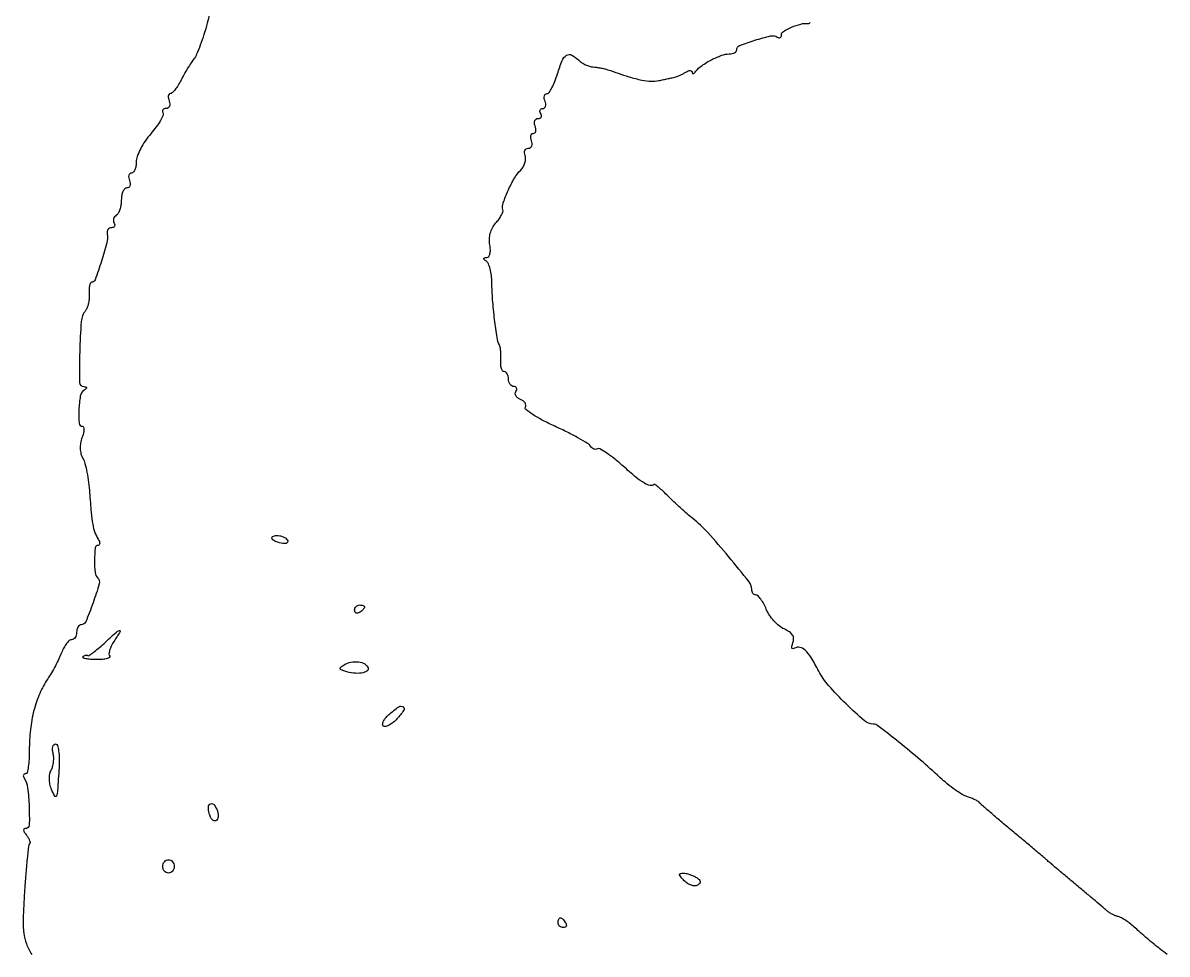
# Model space of a CAD drawing. Extents: x 0 to 479, y 0 to 755.
# Drawn here: x 142.2 to 372.7, y 379.7 to 567.3 of the extents above; entities that cross this region are included whole.
import ezdxf

# ---------------------------------------------------------------- set-up
doc = ezdxf.new("R2010")
doc.units = 0

msp = doc.modelspace()

# ---------------------------------------------------------------- linework, layer by layer
for points in [[(180.18892, 570.784305, -0.006073), (179.308943, 567.215594, -0.012143), (178.652598, 564.917415, -0.01357), (177.907157, 562.738331, -0.012944), (177.176452, 560.922786, -0.067263), (176.61973, 560, 0.023531), (176.061433, 559.23447, 0.009289), (175.363844, 558.132812, 0.009169), (174.652989, 556.912796, 0.011335), (174.03789, 555.75, -0.021683), (173.452573, 554.696814, -0.029676), (172.831304, 553.807812, -0.029862), (172.25406, 553.161473, -0.198056), (171.862405, 553, 0.227017), (171.606084, 552.877298, 0.13318), (171.466746, 552.559375, 0.083553), (171.475691, 552.07484, 0.045339), (171.638374, 551.5, -0.069008), (171.771857, 550.926317, -0.116977), (171.70238, 550.440625, -0.152575), (171.444764, 550.120613, -0.148627), (171.047972, 550, 0.072992), (170.638997, 549.939976, 0.149146), (170.371632, 549.761903, 0.188451), (170.285635, 549.49762, 0.124546), (170.382909, 549.189457, -0.246874), (170.418013, 548.685227, -0.026598), (169.873199, 547.60667, -0.027792), (169.034097, 546.316096, -0.018784), (167.944272, 544.939457, 0.02893), (166.819079, 543.457347, 0.02858), (165.867505, 541.849403, 0.029819), (165.201771, 540.348978, 0.089472), (165.002346, 539.25, -0.041129), (164.930459, 538.388537, -0.060556), (164.716158, 537.660938, -0.079577), (164.40208, 537.166825, -0.214649), (164.031385, 537, 0.184534), (163.710807, 536.877514, 0.147206), (163.516384, 536.559375, 0.100118), (163.488865, 536.074366, 0.055937), (163.638374, 535.5, -0.06502), (163.77672, 534.926101, -0.112257), (163.719716, 534.440625, -0.151946), (163.480915, 534.121257, -0.158089), (163.106989, 534, 0.2065), (162.683823, 533.817448, 0.082809), (162.325178, 533.282961, 0.063146), (162.081274, 532.493474, 0.043406), (162, 531.559017, -0.038227), (161.924934, 530.578603, -0.041761), (161.701458, 529.650564, -0.045839), (161.374386, 528.900891, -0.129267), (160.983688, 528.489919, 0.090427), (160.639411, 528.179369, 0.095498), (160.434921, 527.77286, 0.099685), (160.401101, 527.334197, 0.108373), (160.542705, 526.930902, -0.095669), (160.677512, 526.575794, -0.173618), (160.625068, 526.273452, -0.17203), (160.391952, 526.071247, -0.093719), (160.01518, 526, 0.119029), (159.612381, 525.902733, 0.121634), (159.302111, 525.632812, 0.111092), (159.134687, 525.227214, 0.087113), (159.136399, 524.75, -0.107737), (159.068504, 522.929242, -0.014623), (158.003288, 519.240998, -0.009123), (156.729504, 515.505785, -0.315894), (156.008831, 515, 0.288263), (155.762813, 514.84531, 0.059761), (155.59009, 514.339062, 0.045934), (155.504213, 513.612265, 0.028226), (155.530632, 512.75, -0.039824), (155.537701, 511.802301, -0.034295), (155.397959, 510.815739, -0.035778), (155.143975, 509.935125, -0.07864), (154.803194, 509.324857, 0.147989), (153.925442, 507.077754, 0.013517), (153.612803, 501.013958, 0.009519), (153.579164, 494.833679, 0.406073), (154.427577, 493.984687, -0.046367), (154.856805, 493.938608, -0.341992), (154.982821, 493.79263, -0.227864), (154.891003, 493.572386, -0.027337), (154.467434, 493.234687, 0.199103), (153.731238, 492.058654, 0.031756), (153.446792, 489.300374, 0.030577), (153.505325, 486.623807, 0.390107), (154.183183, 486, -0.336381), (154.410793, 485.827335, -0.080112), (154.467934, 485.323603, -0.051419), (154.355877, 484.580549, -0.027731), (154.075041, 483.697374, 0.049816), (153.783604, 482.618234, 0.051161), (153.714974, 481.512528, 0.053225), (153.87066, 480.458113, 0.064405), (154.242816, 479.530596, -0.062379), (154.667386, 478.484681, -0.016411), (155.077018, 476.720843, -0.016402), (155.414052, 474.666028, -0.016157), (155.617691, 472.583222, 0.005532), (155.921545, 468.604094, 0.023732), (156.240852, 466.2485, 0.039673), (156.677456, 464.617054, 0.054454), (157.337137, 463.25, -0.045669), (157.579005, 462.770437, -0.099916), (157.650997, 462.367209, -0.178873), (157.548065, 462.106856, -0.213244), (157.309017, 462.000073, 0.384017), (156.743125, 461.490362, 0.023885), (156.604713, 459.043989, 0.026965), (156.717771, 456.54216, 0.173284), (157.25135, 455.415316, -0.2745), (157.545749, 454.260409, -0.013798), (156.294203, 450.403864, -0.013423), (154.833515, 446.618147, -0.302695), (153.905998, 446, 0.162329), (153.56041, 445.884766, 0.09623), (153.266137, 445.559375, 0.077575), (153.067334, 445.073683, 0.058485), (153, 444.5, -0.066536), (152.923358, 443.926602, -0.083591), (152.698979, 443.440625, -0.099378), (152.366032, 443.115604, -0.144811), (151.975249, 443, 0.183922), (151.513375, 442.824153, 0.046838), (150.957723, 442.227259, 0.0414), (150.408452, 441.376454, 0.03181), (149.950344, 440.369394, -0.020262), (149.439283, 439.173444, -0.010931), (148.718995, 437.742082, -0.010871), (147.920298, 436.313602, -0.016797), (147.16299, 435.119394, 0.048964), (145.558431, 432.188504, 0.037767), (144.385364, 428.736143, 0.03514), (143.676923, 424.882342, 0.029867), (143.462556, 420.750289, -0.016017), (143.418579, 418.929453, -0.026219), (143.251352, 417.39572, -0.024318), (143.006082, 416.243044, -0.340336), (142.690983, 416.000289, 0.12961), (142.426628, 415.930491, 0.189598), (142.276973, 415.745473, 0.145422), (142.272328, 415.464953, 0.070444), (142.417655, 415.133237, -0.107784), (143.115008, 413.154517, -0.021403), (143.421624, 409.39122, -0.01498), (143.453727, 405.632098, -0.407954), (142.807944, 405, 0.121692), (142.430451, 404.906743, 0.290747), (142.29294, 404.666864, 0.134144), (142.42387, 404.261023, 0.028497), (142.868879, 403.657991, -0.03537), (143.261558, 403.110286, -0.051233), (143.519702, 402.57442, -0.064233), (143.619137, 402.126102, -0.222404), (143.520431, 401.853764, 0.168578), (143.320172, 401.440656, 0.002672), (143.024288, 398.810399, 0.006715), (142.735347, 395.720735, 0.004359), (142.480506, 392.142445, 0.007121), (142.223721, 386.812275, 0.037628), (142.344491, 383.891389, 0.06276), (142.871203, 381.75661, 0.046614), (143.951399, 379.578638, -0.023842)], [(372.683881, 379.578631, 0.008839), (371.314488, 380.677167, -0.006547), (370.077656, 381.660079, -0.004359), (368.684944, 382.817311, -0.004388), (367.353072, 383.963961, -0.008563), (366.315109, 384.905464, 0.020497), (365.383825, 385.710546, 0.020699), (364.39271, 386.433887, 0.021028), (363.479826, 386.989849, 0.074535), (362.838918, 387.228297, -0.04512), (362.264988, 387.404304, -0.025406), (361.604797, 387.713937, -0.025175), (360.965053, 388.097147, -0.037344), (360.45097, 388.5, 0.008489), (359.770166, 389.099955, 0.001045), (358.259069, 390.38125, 0.001236), (356.457014, 391.895175, 0.001021), (354.529155, 393.5, -0.000908), (352.600409, 395.104822, -0.001097), (350.795667, 396.61875, -0.00093), (349.281331, 397.899558, -0.007485), (348.595171, 398.5, 0.00784), (347.876202, 399.128251, 0.000708), (346.051571, 400.668448, 0.000919), (343.869354, 402.498358, 0.000718), (341.493175, 404.477695, -0.002041), (339.160645, 406.431145, -0.002939), (337.11362, 408.180465, -0.001552), (335.394303, 409.676663, -0.046655), (335, 410.092914, 0.089376), (334.677825, 410.379748, 0.021194), (334.046544, 410.730191, 0.02114), (333.275359, 411.076544, 0.019462), (332.456319, 411.367123, -0.06037), (331.44005, 411.824138, -0.017186), (329.987262, 412.770911, -0.017041), (328.407698, 413.961794, -0.017294), (326.920868, 415.251904, 0.010327), (323.022017, 418.731281, 0.008174), (318.670087, 422.334852, 0.003069), (314.448174, 425.673645, 0.167281), (313.5, 426, -0.180142), (311.735887, 426.6569, -0.014506), (308.020104, 430.062938, -0.020151), (304.489752, 433.78063, -0.059875), (302.509573, 436.677197, 0.016433), (300.958452, 439.431377, 0.067632), (299.756303, 440.915439, 0.141322), (298.688899, 441.463189, 0.188929), (297.627807, 441.269972, -0.139645), (297.30497, 441.178508, -0.333483), (297.117319, 441.319742, -0.131259), (297.108929, 441.722794, -0.031559), (297.31035, 442.366375, 0.098407), (297.453189, 443.197375, 0.135023), (297.234191, 443.919694, 0.103373), (296.61284, 444.562, 0.042135), (295.547877, 445.160139, -0.064648), (294.537191, 445.789072, -0.037067), (293.494666, 446.779665, -0.036384), (292.578488, 447.950208, -0.049707), (291.946268, 449.12972, 0.024411), (291.426756, 450.22892, 0.033494), (290.848489, 451.156855, 0.035403), (290.292281, 451.823914, 0.20401), (289.87868, 452, -0.129105), (289.543589, 452.08799, -0.100709), (289.258112, 452.335517, -0.088955), (289.066145, 452.705793, -0.075355), (289, 453.142187, 0.169298), (288.462823, 454.683199, 0.005716), (284.344934, 459.751935, 0.011247), (280.153783, 464.567447, 0.038135), (277.124947, 467.422566, -0.009513), (276.029211, 468.343015, -0.004862), (274.687537, 469.5375, -0.004829), (273.328428, 470.795566, -0.007233), (272.168343, 471.922566, 0.009923), (271.158925, 472.892693, 0.016205), (270.261241, 473.669441, 0.01007), (269.506008, 474.256492, 0.348926), (269.295455, 474.25, -0.236282), (268.51953, 474.061595, -0.07908), (267.40573, 474.511223, -0.038352), (265.75972, 475.681805, -0.008087), (263.08508, 477.985473, 0.013675), (261.337676, 479.456823, 0.021081), (259.742036, 480.621061, 0.016637), (258.406727, 481.448803, 0.275471), (257.904178, 481.440779, -0.134677), (257.562553, 481.340382, -0.10042), (257.174456, 481.411838, -0.087069), (256.798719, 481.645289, -0.072018), (256.495653, 482.007034, 0.118577), (255.947551, 482.55052, 0.00901), (254.131621, 483.607434, 0.012003), (251.887834, 484.79008, 0.008844), (249.35018, 485.995261, -0.014182), (246.897716, 487.192232, -0.023964), (244.925109, 488.348907, -0.021181), (243.508367, 489.361637, -0.382525), (243.417882, 489.86713, 0.162484), (243.511813, 490.265747, 0.121817), (243.363334, 490.694792, 0.09421), (242.984194, 491.090931, 0.063347), (242.430874, 491.388152, -0.069662), (241.88198, 491.691952, -0.099962), (241.513622, 492.106118, -0.123645), (241.381589, 492.56249, -0.148363), (241.495635, 492.992937, 0.081847), (241.653933, 493.377772, 0.160356), (241.624118, 493.704175, 0.182842), (241.413498, 493.921043, 0.110022), (241.059017, 494, -0.140337), (240.655173, 494.115626, -0.099915), (240.311086, 494.440625, -0.085131), (240.079345, 494.926682, -0.06887), (240, 495.5, 0.055619), (239.935975, 496.073787, 0.075159), (239.746357, 496.559375, 0.094534), (239.465965, 496.885048, 0.169461), (239.136536, 497, -0.245337), (238.818987, 497.165792, -0.078059), (238.578181, 497.660937, -0.057295), (238.444059, 498.388128, -0.036425), (238.448277, 499.25, 0.021073), (238.481279, 500.177362, 0.021142), (238.436019, 501.103202, 0.021529), (238.327797, 501.904938, 0.0747), (238.160514, 502.3992, -0.081524), (237.692689, 503.845794, -0.00791), (237.197937, 507.508292, -0.010871), (236.811583, 511.490696, -0.016029), (236.660885, 515, 0.027744), (236.568296, 516.39374, 0.033065), (236.322241, 517.687689, 0.035064), (235.973966, 518.724321, 0.143761), (235.561436, 519.234687, -0.02519), (235.113357, 519.57945, -0.237055), (235.02177, 519.796623, -0.34498), (235.151177, 519.940988, -0.040474), (235.611328, 519.984687, 0.224278), (236.014489, 520.181945, 0.108812), (236.273898, 520.70852, 0.070711), (236.355281, 521.521462, 0.036885), (236.238052, 522.535041, -0.058482), (236.15393, 523.700547, -0.054744), (236.337397, 524.881217, -0.05535), (236.769387, 525.981498, -0.062795), (237.418444, 526.909882, 0.02744), (238.040849, 527.678457, 0.032992), (238.534657, 528.466318, 0.034955), (238.851421, 529.168034, 0.14661), (238.880238, 529.624841, -0.140634), (238.9505, 530.993508, -0.022786), (239.93978, 533.497262, -0.026068), (241.21648, 535.986046, -0.064915), (242.461393, 537.60425, 0.064041), (242.975174, 538.269691, 0.058681), (243.322196, 539.062999, 0.062494), (243.459018, 539.858613, 0.103337), (243.350522, 540.528939, -0.073956), (243.2255, 541.091286, -0.122326), (243.30845, 541.567876, -0.152463), (243.583506, 541.882523, -0.138332), (244, 542, 0.14144), (244.415689, 542.119991, 0.152772), (244.688598, 542.440365, 0.1207), (244.768056, 542.926168, 0.072198), (244.638374, 543.5, -0.053929), (244.486381, 544.074463, -0.097172), (244.507165, 544.559375, -0.145365), (244.691449, 544.877331, -0.191493), (245, 545, 0.191493), (245.308551, 545.122669, 0.145365), (245.492835, 545.440625, 0.097172), (245.513619, 545.925537, 0.053929), (245.361626, 546.5, -0.069008), (245.228143, 547.073683, -0.116977), (245.29762, 547.559375, -0.152575), (245.555236, 547.879387, -0.148627), (245.952028, 548, 0.095723), (246.34937, 548.076773, 0.173661), (246.593972, 548.29375, 0.171987), (246.646585, 548.618437, 0.093667), (246.5, 549, -0.079467), (246.340647, 549.382252, -0.157566), (246.36538, 549.70625, -0.184509), (246.56712, 549.921216, -0.113538), (246.909598, 550, 0.172457), (247.252873, 550.122029, 0.149855), (247.46628, 550.440625, 0.105471), (247.506416, 550.925826, 0.059765), (247.361626, 551.5, -0.05466), (247.21054, 552.074428, -0.098256), (247.233787, 552.559375, -0.146075), (247.421781, 552.877393, -0.188904), (247.734724, 553, 0.244249), (248.172382, 553.227359, 0.02999), (248.756782, 554.175, 0.030003), (249.353743, 555.467588, 0.020395), (249.881854, 557, -0.023242), (250.816864, 559.663796, -0.156602), (251.701553, 560.725448, -0.270262), (252.75036, 560.764773, -0.069265), (254.178571, 559.72619, 0.046463), (254.79456, 559.233954, 0.034761), (255.552455, 558.808186, 0.03554), (256.329756, 558.505541, 0.064732), (257, 558.389824, -0.023483), (257.682777, 558.329145, -0.013411), (258.5, 558.195237, -0.013374), (259.316776, 558.016034, -0.021558), (260, 557.815246, 0.005688), (264.272565, 556.410876, 0.0242), (266.871453, 555.725622, 0.040953), (268.723443, 555.488102, 0.066467), (270.301657, 555.625826, -0.000143), (271.216646, 555.829953, -0.000135), (272.147987, 556.037186, -0.000134), (272.971934, 556.220056, -0.000477), (273.5, 556.33658, 0.035095), (273.971419, 556.475405, 0.015472), (274.573438, 556.721104, 0.015224), (275.198208, 557.022038, 0.019771), (275.75, 557.337137, -0.046254), (276.230577, 557.578812, -0.099257), (276.637311, 557.650997, -0.174648), (276.90318, 557.548479, -0.212629), (277.015313, 557.309017, 0.146022), (277.084984, 557.090706, 0.315161), (277.241942, 557.031399, 0.135543), (277.480906, 557.167836, 0.037251), (277.765313, 557.5, -0.083488), (278.924091, 558.624932, -0.030981), (280.877313, 559.801196, -0.030813), (282.949272, 560.72275, -0.089461), (284.486431, 561, 0.05302), (285.065504, 561.061578, 0.072838), (285.555389, 561.244464, 0.092686), (285.884362, 561.514632, 0.176393), (286, 561.832219, -0.307821), (286.573768, 562.675894, -0.017967), (289.66059, 563.769215, -0.020388), (292.820472, 564.62235, -0.196602), (294.165002, 564.398023, 0.089722), (294.483765, 564.272694, 0.168497), (294.754719, 564.310384, 0.176834), (294.935479, 564.504931, 0.099988), (295, 564.824352, -0.262343), (295.405294, 565.543641, -0.033571), (297.040067, 566.389399, -0.037712), (298.875177, 567.028096, -0.101031), (300.25, 567.108151, 0.137893), (300.535646, 567.145741, 0.118124), (300.779687, 567.327462, 0.099906)]]:
    msp.add_lwpolyline(points, format="xyb")
for points in [[(195.445746, 463.087785, -0.14181), (195.537108, 462.760009, -0.231326), (195.410394, 462.50716, -0.144908), (195.060103, 462.373802, -0.055477), (194.533707, 462.392174, -0.051837), (193.183936, 462.735834, -0.139249), (192.390403, 463.313936, -0.452265), (192.477838, 463.781145, -0.134889), (193.274316, 464, -0.051354), (193.931087, 463.932366, -0.048156), (194.575329, 463.732037, -0.051677), (195.113404, 463.437404, -0.103615)], [(211, 449.559017, -0.151918), (210.934461, 449.34829, -0.038439), (210.70625, 449.066025, -0.035638), (210.382774, 448.768994, -0.029505), (210, 448.5, -0.082592), (209.6179, 448.343488, -0.161196), (209.29375, 448.3746, -0.182303), (209.078288, 448.586039, -0.108972), (209, 448.940983, -0.093332), (209.076123, 449.345238, -0.09642), (209.29375, 449.688914, -0.099167), (209.618444, 449.918938, -0.105053), (210, 450, -0.042167), (210.382849, 449.967655, -0.061769), (210.70625, 449.870461, -0.081139), (210.92554, 449.727648, -0.210953)], [(160.519545, 442.670174, 0.031367), (159.983998, 441.728992, 0.044165), (159.638276, 440.827871, 0.05215), (159.507874, 440.085404, 0.21708), (159.663159, 439.670174, -0.467773), (159.640326, 439.416223, -0.090125), (159.157303, 439.196864, -0.042711), (158.234137, 439.046788, -0.018949), (157, 439, -0.016482), (155.760306, 439.040878, -0.03579), (154.817187, 439.171354, -0.066608), (154.284794, 439.360905, -0.508323), (154.25, 439.583333, -0.057076), (154.499654, 439.78168, -0.074534), (154.766955, 439.897396, -0.091874), (155.009781, 439.916014, -0.162382), (155.190697, 439.833333, 0.344813), (155.45054, 439.810793, 0.012802), (156.314274, 440.405729, 0.018422), (157.351084, 441.219758, 0.011306), (158.513812, 442.25, -0.002775), (161.012445, 444.541208, -0.133299), (161.613885, 444.847882, -0.657748), (161.764483, 444.634094, -0.007532)], [(211.723569, 437.329294, -0.349727), (211.486674, 436.682552, -0.100482), (210.411635, 436.294355, -0.064351), (208.77563, 436.265375, -0.049588), (207.028025, 436.637695, -0.026214), (206.278392, 436.921073, -0.273671), (206.094175, 437.177645, -0.258032), (206.225601, 437.474648, -0.023897), (206.912045, 437.945641, -0.090594), (208.269083, 438.476486, -0.080067), (209.788289, 438.52571, -0.092077), (211.06222, 438.116173, -0.190861)], [(217.526889, 427.029712, -0.037405), (216.77279, 426.31232, -0.051065), (215.990683, 425.795827, -0.062121), (215.295198, 425.536013, -0.199332), (214.816743, 425.613259, -0.288324), (214.63832, 425.977217, -0.093982), (214.819012, 426.576085, -0.060397), (215.329445, 427.320431, -0.033663), (216.110713, 428.096021, -0.028723), (217.909139, 429.483216, -0.321699), (218.762329, 429.463675, -0.403515), (218.879551, 428.729573, -0.031721)], [(149.452797, 417.25, -0.002002), (149.148036, 412.615854, -0.065447), (148.924872, 411.51711, -0.647619), (148.583349, 411.486184, -0.03265), (147.936239, 412.838122, -0.045968), (147.628235, 413.872996, -0.045054), (147.511758, 414.953775, -0.048207), (147.590715, 415.95076, -0.083905), (147.868863, 416.730156, 0.061629), (148.166652, 417.460618, 0.038018), (148.340303, 418.373383, 0.037666), (148.374949, 419.316821, 0.054351), (148.252607, 420.142033, -0.04866), (148.138849, 420.853564, -0.081702), (148.200177, 421.454222, -0.119842), (148.418959, 421.851543, -0.210246), (148.756408, 422, -0.330738), (149.129536, 421.72287, -0.03691), (149.37448, 420.624193, -0.032882), (149.496721, 419.096206, -0.018941)], [(181.349337, 408.532025, -0.058747), (181.501967, 407.931898, -0.067911), (181.499654, 407.342289, -0.078803), (181.349816, 406.852388, -0.141718), (181.070016, 406.543272, -0.228144), (180.708014, 406.505135, -0.120306), (180.322134, 406.759669, -0.078506), (179.967788, 407.287141, -0.044796), (179.70731, 408.011247, -0.068405), (179.545257, 409.364538, -0.322053), (179.986544, 409.956556, -0.320135), (180.691674, 409.728715, -0.068157)], [(172.666667, 397.333333, -0.086218), (172.578215, 396.824198, -0.093977), (172.323958, 396.391667, -0.100281), (171.94504, 396.102369, -0.113529), (171.5, 396, -0.113529), (171.05496, 396.102369, -0.100281), (170.676042, 396.391667, -0.093977), (170.421785, 396.824198, -0.086218), (170.333333, 397.333333, -0.086218), (170.421785, 397.842468, -0.093977), (170.676042, 398.275, -0.100281), (171.05496, 398.564297, -0.113529), (171.5, 398.666667, -0.113529), (171.94504, 398.564297, -0.100281), (172.323958, 398.275, -0.093977), (172.578215, 397.842468, -0.086218)], [(277.856763, 395.109687, -0.044526), (278.42226, 394.676415, -0.169801), (278.628948, 394.290434, -0.219829), (278.524838, 393.924991, -0.076879), (278.099092, 393.561242, -0.145086), (277.556781, 393.413828, -0.073389), (276.852669, 393.534161, -0.063125), (276.101795, 393.889368, -0.054417), (275.420901, 394.436242, -0.017336), (274.693347, 395.216075, -0.141132), (274.48956, 395.653876, -0.368477), (274.642624, 395.903059, -0.081546), (275.178571, 395.984687, -0.049739), (275.782429, 395.917393, -0.026356), (276.510379, 395.721339, -0.025955), (277.240645, 395.440044, -0.036317)], [(251.5, 386, -0.082592), (251.656512, 385.6179, -0.161196), (251.6254, 385.29375, -0.182303), (251.413961, 385.078288, -0.108972), (251.059017, 385, -0.093332), (250.654762, 385.076123, -0.09642), (250.311086, 385.29375, -0.099167), (250.081062, 385.618444, -0.105053), (250, 386, -0.042167), (250.032345, 386.382849, -0.061769), (250.129539, 386.70625, -0.081139), (250.272352, 386.92554, -0.210953), (250.440983, 387, -0.151918), (250.65171, 386.934461, -0.038439), (250.933975, 386.70625, -0.035638), (251.231006, 386.382774, -0.029505)]]:
    msp.add_lwpolyline(points, format="xyb", close=True)

doc.saveas('drawing.dxf')
